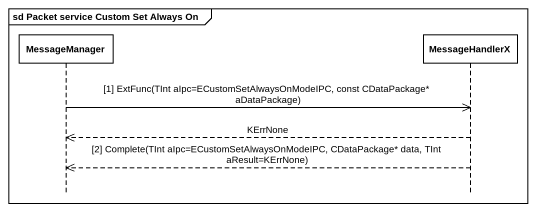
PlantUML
@startuml
mainframe sd Packet service Custom Set Always On
hide footbox
participant MessageManager
participant MessageHandlerX

MessageManager ->> MessageHandlerX : [1] ExtFunc(TInt aIpc=ECustomSetAlwaysOnModeIPC, const CDataPackage* aDataPackage)
MessageHandlerX -->> MessageManager : KErrNone
MessageHandlerX -->> MessageManager : [2] Complete(TInt aIpc=ECustomSetAlwaysOnModeIPC, CDataPackage* data, TInt aResult=KErrNone)
@enduml
